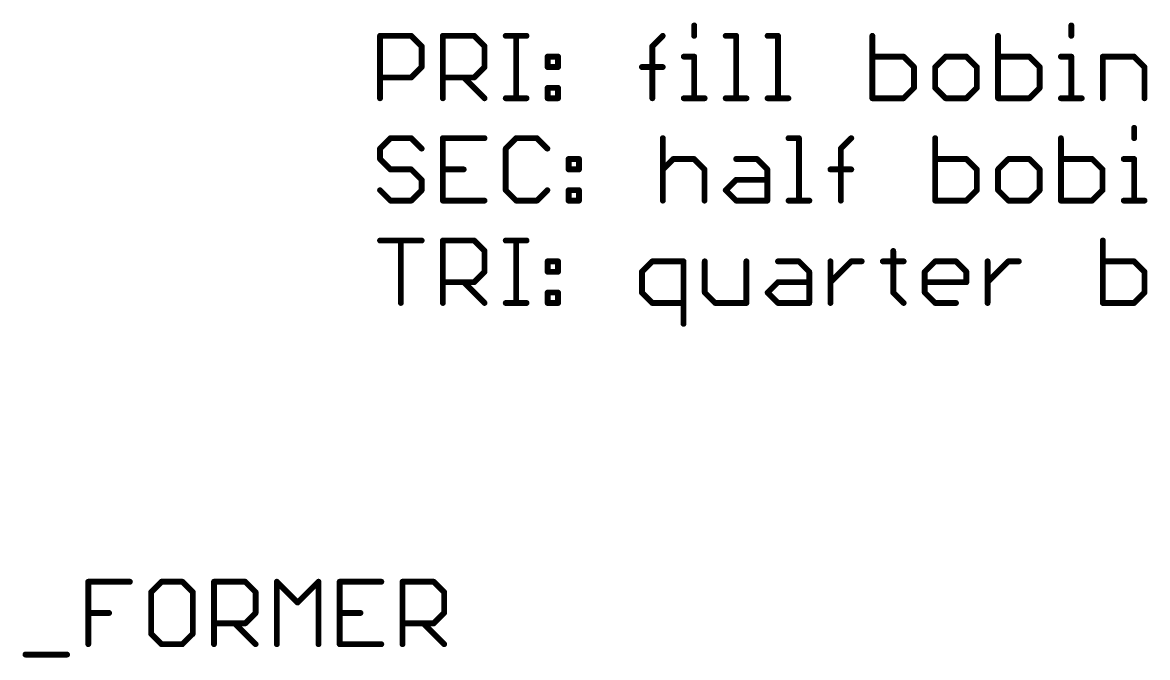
# Model space of a CAD drawing. Extents: x -40 to 215, y -109 to 87.
# Drawn here: x 168.56 to 197.87, y 64.5 to 81.04 of the extents above; entities that cross this region are included whole.
import ezdxf

# ---------------------------------------------------------------- set-up
doc = ezdxf.new("R2010")
doc.units = 0
doc.layers.add('96', color=251, linetype='CONTINUOUS')
doc.layers.add('97', color=251, linetype='CONTINUOUS')

msp = doc.modelspace()

# ---------------------------------------------------------------- linework, layer by layer
at = {"layer": '96', "const_width": 0.1524}
for points in [[(170.2763, 64.8462), (170.2763, 66.4732)], [(170.2763, 66.4732), (171.3609, 66.4732)], [(172.1846, 66.4732), (171.9134, 66.202)], [(172.7269, 66.4732), (172.1846, 66.4732)], [(172.9981, 66.202), (172.7269, 66.4732)], [(173.5506, 64.8462), (173.5506, 66.4732)], [(173.5506, 66.4732), (174.3641, 66.4732)], [(174.3641, 66.4732), (174.6352, 66.202)], [(175.1877, 64.8462), (175.1877, 66.4732)], [(175.1877, 66.4732), (175.7301, 65.9309)], [(175.7301, 65.9309), (176.2724, 66.4732)], [(176.2724, 66.4732), (176.2724, 64.8462)], [(177.9095, 66.4732), (176.8249, 66.4732)], [(176.8249, 66.4732), (176.8249, 64.8462)], [(178.462, 64.8462), (178.462, 66.4732)], [(178.462, 66.4732), (179.2755, 66.4732)], [(179.2755, 66.4732), (179.5467, 66.202)], [(171.9134, 66.202), (171.9134, 65.1174)], [(172.9981, 65.1174), (172.9981, 66.202)], [(174.6352, 66.202), (174.6352, 65.6597)], [(179.5467, 66.202), (179.5467, 65.6597)], [(170.2763, 65.6597), (170.8186, 65.6597)], [(174.6352, 65.6597), (174.3641, 65.3885)], [(176.8249, 65.6597), (177.3672, 65.6597)], [(179.5467, 65.6597), (179.2755, 65.3885)], [(174.3641, 65.3885), (173.5506, 65.3885)], [(174.0929, 65.3885), (174.6352, 64.8462)], [(179.2755, 65.3885), (178.462, 65.3885)], [(179.0044, 65.3885), (179.5467, 64.8462)], [(171.9134, 65.1174), (172.1846, 64.8462)], [(172.7269, 64.8462), (172.9981, 65.1174)], [(172.1846, 64.8462), (172.7269, 64.8462)], [(176.8249, 64.8462), (177.9095, 64.8462)], [(168.6391, 64.575), (169.7238, 64.575)]]:
    msp.add_lwpolyline(points, dxfattribs=at)
at = {"layer": '96', "const_width": 0.0762}
for points in [[(170.3144, 66.4732, 1), (170.2382, 66.4732)], [(170.2763, 66.5113, 1), (170.2763, 66.4351)], [(171.3609, 66.4351, 1), (171.3609, 66.5113)], [(172.1846, 66.5113, 1), (172.1846, 66.4351)], [(172.2115, 66.4462, 1), (172.1576, 66.5001)], [(172.7539, 66.5001, 1), (172.7, 66.4462)], [(172.7269, 66.4351, 1), (172.7269, 66.5113)], [(173.5887, 66.4732, 1), (173.5125, 66.4732)], [(173.5506, 66.5113, 1), (173.5506, 66.4351)], [(174.391, 66.5001, 1), (174.3371, 66.4462)], [(174.3641, 66.4351, 1), (174.3641, 66.5113)], [(175.2258, 66.4732, 1), (175.1496, 66.4732)], [(175.2147, 66.5001, 1), (175.1608, 66.4462)], [(176.3105, 66.4732, 1), (176.2343, 66.4732)], [(176.2993, 66.4462, 1), (176.2454, 66.5001)], [(176.8249, 66.5113, 1), (176.8249, 66.4351)], [(176.863, 66.4732, 1), (176.7868, 66.4732)], [(177.9095, 66.4351, 1), (177.9095, 66.5113)], [(178.5001, 66.4732, 1), (178.4239, 66.4732)], [(178.462, 66.5113, 1), (178.462, 66.4351)], [(179.3025, 66.5001, 1), (179.2486, 66.4462)], [(179.2755, 66.4351, 1), (179.2755, 66.5113)], [(171.9515, 66.202, 1), (171.8753, 66.202)], [(171.8865, 66.229, 1), (171.9404, 66.1751)], [(173.0362, 66.202, 1), (172.96, 66.202)], [(172.9711, 66.1751, 1), (173.025, 66.229)], [(174.6733, 66.202, 1), (174.5971, 66.202)], [(174.6083, 66.1751, 1), (174.6622, 66.229)], [(179.5848, 66.202, 1), (179.5086, 66.202)], [(179.5198, 66.1751, 1), (179.5736, 66.229)], [(175.7031, 65.9578, 1), (175.757, 65.9039)], [(175.7031, 65.9039, 1), (175.757, 65.9578)], [(170.2763, 65.6978, 1), (170.2763, 65.6216)], [(170.8186, 65.6216, 1), (170.8186, 65.6978)], [(174.5971, 65.6597, 1), (174.6733, 65.6597)], [(174.6622, 65.6328, 1), (174.6083, 65.6866)], [(176.8249, 65.6978, 1), (176.8249, 65.6216)], [(177.3672, 65.6216, 1), (177.3672, 65.6978)], [(179.5086, 65.6597, 1), (179.5848, 65.6597)], [(179.5736, 65.6328, 1), (179.5198, 65.6866)], [(173.5506, 65.4266, 1), (173.5506, 65.3504)], [(174.1198, 65.4155, 1), (174.066, 65.3616)], [(174.3371, 65.4155, 1), (174.391, 65.3616)], [(174.3641, 65.3504, 1), (174.3641, 65.4266)], [(178.462, 65.4266, 1), (178.462, 65.3504)], [(179.0313, 65.4155, 1), (178.9774, 65.3616)], [(179.2486, 65.4155, 1), (179.3025, 65.3616)], [(179.2755, 65.3504, 1), (179.2755, 65.4266)], [(171.9404, 65.1443, 1), (171.8865, 65.0904)], [(171.8753, 65.1174, 1), (171.9515, 65.1174)], [(172.96, 65.1174, 1), (173.0362, 65.1174)], [(173.025, 65.0904, 1), (172.9711, 65.1443)], [(170.2382, 64.8462, 1), (170.3144, 64.8462)], [(172.1846, 64.8843, 1), (172.1846, 64.8081)], [(172.1576, 64.8193, 1), (172.2115, 64.8731)], [(172.7, 64.8731, 1), (172.7539, 64.8193)], [(172.7269, 64.8081, 1), (172.7269, 64.8843)], [(173.5125, 64.8462, 1), (173.5887, 64.8462)], [(174.6083, 64.8193, 1), (174.6622, 64.8731)], [(175.1496, 64.8462, 1), (175.2258, 64.8462)], [(176.2343, 64.8462, 1), (176.3105, 64.8462)], [(176.8249, 64.8843, 1), (176.8249, 64.8081)], [(176.7868, 64.8462, 1), (176.863, 64.8462)], [(177.9095, 64.8081, 1), (177.9095, 64.8843)], [(178.4239, 64.8462, 1), (178.5001, 64.8462)], [(179.5198, 64.8193, 1), (179.5736, 64.8731)], [(168.6391, 64.6131, 1), (168.6391, 64.5369)], [(169.7238, 64.5369, 1), (169.7238, 64.6131)]]:
    msp.add_lwpolyline(points, format="xyb", dxfattribs=at)
at = {"layer": '97', "const_width": 0.1524}
for points in [[(186.0603, 80.9684), (186.0603, 80.6972)], [(195.8832, 80.9684), (195.8832, 80.6972)], [(177.8762, 79.0702), (177.8762, 80.6972)], [(177.8762, 80.6972), (178.6897, 80.6972)], [(178.6897, 80.6972), (178.9609, 80.426)], [(179.5134, 79.0702), (179.5134, 80.6972)], [(179.5134, 80.6972), (180.3269, 80.6972)], [(180.3269, 80.6972), (180.598, 80.426)], [(181.1505, 80.6972), (181.6928, 80.6972)], [(181.4217, 79.0702), (181.4217, 80.6972)], [(184.9688, 80.426), (185.24, 80.6972)], [(186.8806, 80.6972), (187.1517, 80.6972)], [(187.1517, 80.6972), (187.1517, 79.0702)], [(187.972, 80.6972), (188.2432, 80.6972)], [(188.2432, 80.6972), (188.2432, 79.0702)], [(190.7006, 80.6972), (190.7006, 79.0702)], [(193.9749, 80.6972), (193.9749, 79.0702)], [(178.9609, 80.426), (178.9609, 79.8837)], [(180.598, 80.426), (180.598, 79.8837)], [(184.9688, 79.0702), (184.9688, 80.426)], [(182.242, 80.1549), (182.5131, 80.1549)], [(182.242, 79.8837), (182.242, 80.1549)], [(182.5131, 80.1549), (182.5131, 79.8837)], [(185.7891, 80.1549), (186.0603, 80.1549)], [(186.0603, 80.1549), (186.0603, 79.0702)], [(191.5141, 80.1549), (190.7006, 80.1549)], [(191.7853, 79.8837), (191.5141, 80.1549)], [(192.6089, 80.1549), (192.3377, 79.8837)], [(193.1512, 80.1549), (192.6089, 80.1549)], [(193.4224, 79.8837), (193.1512, 80.1549)], [(194.7884, 80.1549), (193.9749, 80.1549)], [(195.0596, 79.8837), (194.7884, 80.1549)], [(195.6121, 80.1549), (195.8832, 80.1549)], [(195.8832, 80.1549), (195.8832, 79.0702)], [(196.7035, 79.0702), (196.7035, 80.1549)], [(196.7035, 80.1549), (197.517, 80.1549)], [(197.517, 80.1549), (197.7882, 79.8837)], [(178.9609, 79.8837), (178.6897, 79.6125)], [(180.598, 79.8837), (180.3269, 79.6125)], [(182.5131, 79.8837), (182.242, 79.8837)], [(184.6977, 79.8837), (185.24, 79.8837)], [(191.7853, 79.3414), (191.7853, 79.8837)], [(192.3377, 79.8837), (192.3377, 79.3414)], [(193.4224, 79.3414), (193.4224, 79.8837)], [(195.0596, 79.3414), (195.0596, 79.8837)], [(197.7882, 79.8837), (197.7882, 79.0702)], [(178.6897, 79.6125), (177.8762, 79.6125)], [(180.3269, 79.6125), (179.5134, 79.6125)], [(180.0557, 79.6125), (180.598, 79.0702)], [(182.242, 79.3414), (182.5131, 79.3414)], [(182.242, 79.0702), (182.242, 79.3414)], [(182.5131, 79.3414), (182.5131, 79.0702)], [(191.5141, 79.0702), (191.7853, 79.3414)], [(192.3377, 79.3414), (192.6089, 79.0702)], [(193.1512, 79.0702), (193.4224, 79.3414)], [(194.7884, 79.0702), (195.0596, 79.3414)], [(181.1505, 79.0702), (181.6928, 79.0702)], [(182.5131, 79.0702), (182.242, 79.0702)], [(185.7891, 79.0702), (186.3315, 79.0702)], [(186.8806, 79.0702), (187.4229, 79.0702)], [(187.972, 79.0702), (188.5143, 79.0702)], [(190.7006, 79.0702), (191.5141, 79.0702)], [(192.6089, 79.0702), (193.1512, 79.0702)], [(193.9749, 79.0702), (194.7884, 79.0702)], [(195.6121, 79.0702), (196.1544, 79.0702)], [(197.5204, 78.3014), (197.5204, 78.0302)], [(178.1474, 78.0302), (177.8762, 77.759)], [(178.6897, 78.0302), (178.1474, 78.0302)], [(178.9609, 77.759), (178.6897, 78.0302)], [(180.598, 78.0302), (179.5134, 78.0302)], [(179.5134, 78.0302), (179.5134, 76.4032)], [(181.4217, 78.0302), (181.1505, 77.759)], [(181.964, 78.0302), (181.4217, 78.0302)], [(182.2352, 77.759), (181.964, 78.0302)], [(185.2434, 78.0302), (185.2434, 76.4032)], [(188.5177, 78.0302), (188.7889, 78.0302)], [(188.7889, 78.0302), (188.7889, 76.4032)], [(189.8803, 77.759), (190.1515, 78.0302)], [(192.3377, 78.0302), (192.3377, 76.4032)], [(195.6121, 78.0302), (195.6121, 76.4032)], [(177.8762, 77.759), (177.8762, 77.4879)], [(181.1505, 77.759), (181.1505, 76.6744)], [(189.8803, 76.4032), (189.8803, 77.759)], [(177.8762, 77.4879), (178.1474, 77.2167)], [(182.7877, 77.4879), (183.0588, 77.4879)], [(182.7877, 77.2167), (182.7877, 77.4879)], [(183.0588, 77.4879), (183.0588, 77.2167)], [(185.2434, 77.2167), (185.5146, 77.4879)], [(185.5146, 77.4879), (186.0569, 77.4879)], [(186.0569, 77.4879), (186.3281, 77.2167)], [(187.1517, 77.4879), (187.6941, 77.4879)], [(187.6941, 77.4879), (187.9652, 77.2167)], [(193.1512, 77.4879), (192.3377, 77.4879)], [(193.4224, 77.2167), (193.1512, 77.4879)], [(194.2461, 77.4879), (193.9749, 77.2167)], [(194.7884, 77.4879), (194.2461, 77.4879)], [(195.0596, 77.2167), (194.7884, 77.4879)], [(196.4256, 77.4879), (195.6121, 77.4879)], [(196.6967, 77.2167), (196.4256, 77.4879)], [(197.2492, 77.4879), (197.5204, 77.4879)], [(197.5204, 77.4879), (197.5204, 76.4032)], [(178.1474, 77.2167), (178.6897, 77.2167)], [(178.6897, 77.2167), (178.9609, 76.9455)], [(179.5134, 77.2167), (180.0557, 77.2167)], [(183.0588, 77.2167), (182.7877, 77.2167)], [(186.3281, 77.2167), (186.3281, 76.4032)], [(187.9652, 77.2167), (187.9652, 76.4032)], [(189.6092, 77.2167), (190.1515, 77.2167)], [(193.4224, 76.6744), (193.4224, 77.2167)], [(193.9749, 77.2167), (193.9749, 76.6744)], [(195.0596, 76.6744), (195.0596, 77.2167)], [(196.6967, 76.6744), (196.6967, 77.2167)], [(178.9609, 76.9455), (178.9609, 76.6744)], [(186.8806, 76.6744), (187.1517, 76.9455)], [(187.1517, 76.9455), (187.9652, 76.9455)], [(178.1474, 76.4032), (177.8762, 76.6744)], [(178.9609, 76.6744), (178.6897, 76.4032)], [(181.1505, 76.6744), (181.4217, 76.4032)], [(181.964, 76.4032), (182.2352, 76.6744)], [(182.7877, 76.6744), (183.0588, 76.6744)], [(182.7877, 76.4032), (182.7877, 76.6744)], [(183.0588, 76.6744), (183.0588, 76.4032)], [(187.1517, 76.4032), (186.8806, 76.6744)], [(193.1512, 76.4032), (193.4224, 76.6744)], [(193.9749, 76.6744), (194.2461, 76.4032)], [(194.7884, 76.4032), (195.0596, 76.6744)], [(196.4256, 76.4032), (196.6967, 76.6744)], [(178.6897, 76.4032), (178.1474, 76.4032)], [(179.5134, 76.4032), (180.598, 76.4032)], [(181.4217, 76.4032), (181.964, 76.4032)], [(183.0588, 76.4032), (182.7877, 76.4032)], [(187.9652, 76.4032), (187.1517, 76.4032)], [(188.5177, 76.4032), (189.06, 76.4032)], [(192.3377, 76.4032), (193.1512, 76.4032)], [(194.2461, 76.4032), (194.7884, 76.4032)], [(195.6121, 76.4032), (196.4256, 76.4032)], [(197.2492, 76.4032), (197.7915, 76.4032)], [(177.8762, 75.3632), (178.9609, 75.3632)], [(178.4185, 73.7362), (178.4185, 75.3632)], [(179.5134, 73.7362), (179.5134, 75.3632)], [(179.5134, 75.3632), (180.3269, 75.3632)], [(180.3269, 75.3632), (180.598, 75.092)], [(181.1505, 75.3632), (181.6928, 75.3632)], [(181.4217, 73.7362), (181.4217, 75.3632)], [(196.7035, 75.3632), (196.7035, 73.7362)], [(180.598, 75.092), (180.598, 74.5497)], [(191.2446, 75.092), (191.2446, 74.0074)], [(182.242, 74.8209), (182.5131, 74.8209)], [(182.242, 74.5497), (182.242, 74.8209)], [(182.5131, 74.8209), (182.5131, 74.5497)], [(184.9688, 74.8209), (184.6977, 74.5497)], [(185.7823, 74.8209), (184.9688, 74.8209)], [(185.7823, 73.1939), (185.7823, 74.8209)], [(186.3348, 74.8209), (186.3348, 74.0074)], [(187.4195, 73.7362), (187.4195, 74.8209)], [(188.2432, 74.8209), (188.7855, 74.8209)], [(188.7855, 74.8209), (189.0567, 74.5497)], [(189.6092, 73.7362), (189.6092, 74.8209)], [(189.6092, 74.2785), (190.1515, 74.8209)], [(190.1515, 74.8209), (190.4226, 74.8209)], [(190.9735, 74.8209), (191.5158, 74.8209)], [(192.0649, 74.5497), (192.3361, 74.8209)], [(192.3361, 74.8209), (192.8784, 74.8209)], [(192.8784, 74.8209), (193.1495, 74.5497)], [(193.702, 73.7362), (193.702, 74.8209)], [(193.702, 74.2785), (194.2444, 74.8209)], [(194.2444, 74.8209), (194.5155, 74.8209)], [(197.517, 74.8209), (196.7035, 74.8209)], [(197.7882, 74.5497), (197.517, 74.8209)], [(180.598, 74.5497), (180.3269, 74.2785)], [(182.5131, 74.5497), (182.242, 74.5497)], [(184.6977, 74.5497), (184.6977, 74.0074)], [(189.0567, 74.5497), (189.0567, 73.7362)], [(192.0649, 74.0074), (192.0649, 74.5497)], [(193.1495, 74.5497), (193.1495, 74.2785)], [(197.7882, 74.0074), (197.7882, 74.5497)], [(180.3269, 74.2785), (179.5134, 74.2785)], [(180.0557, 74.2785), (180.598, 73.7362)], [(187.972, 74.0074), (188.2432, 74.2785)], [(188.2432, 74.2785), (189.0567, 74.2785)], [(193.1495, 74.2785), (192.0649, 74.2785)], [(182.242, 74.0074), (182.5131, 74.0074)], [(182.242, 73.7362), (182.242, 74.0074)], [(182.5131, 74.0074), (182.5131, 73.7362)], [(184.6977, 74.0074), (184.9688, 73.7362)], [(186.3348, 74.0074), (186.606, 73.7362)], [(188.2432, 73.7362), (187.972, 74.0074)], [(191.2446, 74.0074), (191.5158, 73.7362)], [(192.3361, 73.7362), (192.0649, 74.0074)], [(197.517, 73.7362), (197.7882, 74.0074)], [(181.1505, 73.7362), (181.6928, 73.7362)], [(182.5131, 73.7362), (182.242, 73.7362)], [(184.9688, 73.7362), (185.7823, 73.7362)], [(186.606, 73.7362), (187.4195, 73.7362)], [(189.0567, 73.7362), (188.2432, 73.7362)], [(192.8784, 73.7362), (192.3361, 73.7362)], [(196.7035, 73.7362), (197.517, 73.7362)]]:
    msp.add_lwpolyline(points, dxfattribs=at)
at = {"layer": '97', "const_width": 0.0762}
for points in [[(186.0984, 80.9684, 1), (186.0222, 80.9684)], [(195.9213, 80.9684, 1), (195.8451, 80.9684)], [(177.9143, 80.6972, 1), (177.8381, 80.6972)], [(177.8762, 80.7353, 1), (177.8762, 80.6591)], [(178.7166, 80.7241, 1), (178.6628, 80.6702)], [(178.6897, 80.6591, 1), (178.6897, 80.7353)], [(179.5515, 80.6972, 1), (179.4753, 80.6972)], [(179.5134, 80.7353, 1), (179.5134, 80.6591)], [(180.3538, 80.7241, 1), (180.2999, 80.6702)], [(180.3269, 80.6591, 1), (180.3269, 80.7353)], [(181.1505, 80.7353, 1), (181.1505, 80.6591)], [(181.4598, 80.6972, 1), (181.3836, 80.6972)], [(181.6928, 80.6591, 1), (181.6928, 80.7353)], [(185.267, 80.6702, 1), (185.2131, 80.7241)], [(186.0222, 80.6972, 1), (186.0984, 80.6972)], [(186.8806, 80.7353, 1), (186.8806, 80.6591)], [(187.1898, 80.6972, 1), (187.1136, 80.6972)], [(187.1517, 80.6591, 1), (187.1517, 80.7353)], [(187.972, 80.7353, 1), (187.972, 80.6591)], [(188.2813, 80.6972, 1), (188.2051, 80.6972)], [(188.2432, 80.6591, 1), (188.2432, 80.7353)], [(190.7387, 80.6972, 1), (190.6625, 80.6972)], [(194.013, 80.6972, 1), (193.9368, 80.6972)], [(195.8451, 80.6972, 1), (195.9213, 80.6972)], [(178.999, 80.426, 1), (178.9228, 80.426)], [(178.9339, 80.3991, 1), (178.9878, 80.453)], [(180.6361, 80.426, 1), (180.5599, 80.426)], [(180.5711, 80.3991, 1), (180.625, 80.453)], [(185.0069, 80.426, 1), (184.9307, 80.426)], [(184.9419, 80.453, 1), (184.9958, 80.3991)], [(182.242, 80.193, 1), (182.242, 80.1168)], [(182.28, 80.1549, 1), (182.2039, 80.1549)], [(182.5512, 80.1549, 1), (182.475, 80.1549)], [(182.5131, 80.1168, 1), (182.5131, 80.193)], [(185.7891, 80.193, 1), (185.7891, 80.1168)], [(186.0984, 80.1549, 1), (186.0222, 80.1549)], [(186.0603, 80.1168, 1), (186.0603, 80.193)], [(190.7006, 80.193, 1), (190.7006, 80.1168)], [(191.541, 80.1818, 1), (191.4871, 80.1279)], [(191.5141, 80.1168, 1), (191.5141, 80.193)], [(192.6089, 80.193, 1), (192.6089, 80.1168)], [(192.6359, 80.1279, 1), (192.582, 80.1818)], [(193.1782, 80.1818, 1), (193.1243, 80.1279)], [(193.1512, 80.1168, 1), (193.1512, 80.193)], [(193.9749, 80.193, 1), (193.9749, 80.1168)], [(194.8153, 80.1818, 1), (194.7615, 80.1279)], [(194.7884, 80.1168, 1), (194.7884, 80.193)], [(195.6121, 80.193, 1), (195.6121, 80.1168)], [(195.9213, 80.1549, 1), (195.8451, 80.1549)], [(195.8832, 80.1168, 1), (195.8832, 80.193)], [(196.7416, 80.1549, 1), (196.6654, 80.1549)], [(196.7035, 80.193, 1), (196.7035, 80.1168)], [(197.5439, 80.1818, 1), (197.49, 80.1279)], [(197.517, 80.1168, 1), (197.517, 80.193)], [(178.9228, 79.8837, 1), (178.999, 79.8837)], [(178.9878, 79.8568, 1), (178.9339, 79.9106)], [(180.5599, 79.8837, 1), (180.6361, 79.8837)], [(180.625, 79.8568, 1), (180.5711, 79.9106)], [(182.242, 79.9218, 1), (182.242, 79.8456)], [(182.2039, 79.8837, 1), (182.28, 79.8837)], [(182.475, 79.8837, 1), (182.5512, 79.8837)], [(182.5131, 79.8456, 1), (182.5131, 79.9218)], [(184.6977, 79.9218, 1), (184.6977, 79.8456)], [(185.24, 79.8456, 1), (185.24, 79.9218)], [(191.8234, 79.8837, 1), (191.7472, 79.8837)], [(191.7583, 79.8568, 1), (191.8122, 79.9106)], [(192.3758, 79.8837, 1), (192.2996, 79.8837)], [(192.3108, 79.9106, 1), (192.3647, 79.8568)], [(193.4605, 79.8837, 1), (193.3843, 79.8837)], [(193.3955, 79.8568, 1), (193.4493, 79.9106)], [(195.0977, 79.8837, 1), (195.0215, 79.8837)], [(195.0326, 79.8568, 1), (195.0865, 79.9106)], [(197.8263, 79.8837, 1), (197.7501, 79.8837)], [(197.7612, 79.8568, 1), (197.8151, 79.9106)], [(177.8762, 79.6506, 1), (177.8762, 79.5744)], [(178.6628, 79.6395, 1), (178.7166, 79.5856)], [(178.6897, 79.5744, 1), (178.6897, 79.6506)], [(179.5134, 79.6506, 1), (179.5134, 79.5744)], [(180.0826, 79.6395, 1), (180.0287, 79.5856)], [(180.2999, 79.6395, 1), (180.3538, 79.5856)], [(180.3269, 79.5744, 1), (180.3269, 79.6506)], [(182.242, 79.3795, 1), (182.242, 79.3033)], [(182.28, 79.3414, 1), (182.2039, 79.3414)], [(182.5512, 79.3414, 1), (182.475, 79.3414)], [(182.5131, 79.3033, 1), (182.5131, 79.3795)], [(191.8122, 79.3144, 1), (191.7583, 79.3683)], [(192.3647, 79.3683, 1), (192.3108, 79.3144)], [(193.4493, 79.3144, 1), (193.3955, 79.3683)], [(195.0865, 79.3144, 1), (195.0326, 79.3683)], [(180.5711, 79.0433, 1), (180.625, 79.0971)], [(181.1505, 79.1083, 1), (181.1505, 79.0321)], [(181.6928, 79.0321, 1), (181.6928, 79.1083)], [(182.242, 79.1083, 1), (182.242, 79.0321)], [(182.5131, 79.0321, 1), (182.5131, 79.1083)], [(185.7891, 79.1083, 1), (185.7891, 79.0321)], [(186.3315, 79.0321, 1), (186.3315, 79.1083)], [(186.8806, 79.1083, 1), (186.8806, 79.0321)], [(187.4229, 79.0321, 1), (187.4229, 79.1083)], [(187.972, 79.1083, 1), (187.972, 79.0321)], [(188.5143, 79.0321, 1), (188.5143, 79.1083)], [(190.7006, 79.1083, 1), (190.7006, 79.0321)], [(191.4871, 79.0971, 1), (191.541, 79.0433)], [(191.5141, 79.0321, 1), (191.5141, 79.1083)], [(191.7472, 79.3414, 1), (191.8234, 79.3414)], [(192.2996, 79.3414, 1), (192.3758, 79.3414)], [(192.6089, 79.1083, 1), (192.6089, 79.0321)], [(192.582, 79.0433, 1), (192.6359, 79.0971)], [(193.1243, 79.0971, 1), (193.1782, 79.0433)], [(193.1512, 79.0321, 1), (193.1512, 79.1083)], [(193.3843, 79.3414, 1), (193.4605, 79.3414)], [(193.9749, 79.1083, 1), (193.9749, 79.0321)], [(194.7615, 79.0971, 1), (194.8153, 79.0433)], [(194.7884, 79.0321, 1), (194.7884, 79.1083)], [(195.0215, 79.3414, 1), (195.0977, 79.3414)], [(195.6121, 79.1083, 1), (195.6121, 79.0321)], [(196.1544, 79.0321, 1), (196.1544, 79.1083)], [(177.8381, 79.0702, 1), (177.9143, 79.0702)], [(179.4753, 79.0702, 1), (179.5515, 79.0702)], [(181.3836, 79.0702, 1), (181.4598, 79.0702)], [(182.2039, 79.0702, 1), (182.28, 79.0702)], [(182.475, 79.0702, 1), (182.5512, 79.0702)], [(184.9307, 79.0702, 1), (185.0069, 79.0702)], [(186.0222, 79.0702, 1), (186.0984, 79.0702)], [(187.1136, 79.0702, 1), (187.1898, 79.0702)], [(188.2051, 79.0702, 1), (188.2813, 79.0702)], [(190.6625, 79.0702, 1), (190.7387, 79.0702)], [(193.9368, 79.0702, 1), (194.013, 79.0702)], [(195.8451, 79.0702, 1), (195.9213, 79.0702)], [(196.6654, 79.0702, 1), (196.7416, 79.0702)], [(197.7501, 79.0702, 1), (197.8263, 79.0702)], [(197.5585, 78.3014, 1), (197.4823, 78.3014)], [(178.1474, 78.0683, 1), (178.1474, 77.9921)], [(178.1743, 78.0032, 1), (178.1204, 78.0571)], [(178.7166, 78.0571, 1), (178.6628, 78.0032)], [(178.6897, 77.9921, 1), (178.6897, 78.0683)], [(179.5134, 78.0683, 1), (179.5134, 77.9921)], [(179.5515, 78.0302, 1), (179.4753, 78.0302)], [(180.598, 77.9921, 1), (180.598, 78.0683)], [(181.4217, 78.0683, 1), (181.4217, 77.9921)], [(181.4486, 78.0032, 1), (181.3947, 78.0571)], [(181.9909, 78.0571, 1), (181.9371, 78.0032)], [(181.964, 77.9921, 1), (181.964, 78.0683)], [(185.2815, 78.0302, 1), (185.2053, 78.0302)], [(188.5177, 78.0683, 1), (188.5177, 77.9921)], [(188.827, 78.0302, 1), (188.7508, 78.0302)], [(188.7889, 77.9921, 1), (188.7889, 78.0683)], [(190.1784, 78.0032, 1), (190.1245, 78.0571)], [(192.3758, 78.0302, 1), (192.2996, 78.0302)], [(195.6502, 78.0302, 1), (195.574, 78.0302)], [(197.4823, 78.0302, 1), (197.5585, 78.0302)], [(177.9143, 77.759, 1), (177.8381, 77.759)], [(177.8493, 77.786, 1), (177.9031, 77.7321)], [(178.9339, 77.7321, 1), (178.9878, 77.786)], [(181.1886, 77.759, 1), (181.1124, 77.759)], [(181.1236, 77.786, 1), (181.1775, 77.7321)], [(182.2082, 77.7321, 1), (182.2621, 77.786)], [(189.9184, 77.759, 1), (189.8422, 77.759)], [(189.8534, 77.786, 1), (189.9073, 77.7321)], [(177.9031, 77.5148, 1), (177.8493, 77.4609)], [(177.8381, 77.4879, 1), (177.9143, 77.4879)], [(182.7877, 77.526, 1), (182.7877, 77.4498)], [(182.8258, 77.4879, 1), (182.7496, 77.4879)], [(183.0969, 77.4879, 1), (183.0207, 77.4879)], [(183.0588, 77.4498, 1), (183.0588, 77.526)], [(185.5146, 77.526, 1), (185.5146, 77.4498)], [(185.5415, 77.4609, 1), (185.4876, 77.5148)], [(186.0838, 77.5148, 1), (186.03, 77.4609)], [(186.0569, 77.4498, 1), (186.0569, 77.526)], [(187.1517, 77.526, 1), (187.1517, 77.4498)], [(187.721, 77.5148, 1), (187.6671, 77.4609)], [(187.6941, 77.4498, 1), (187.6941, 77.526)], [(192.3377, 77.526, 1), (192.3377, 77.4498)], [(193.1782, 77.5148, 1), (193.1243, 77.4609)], [(193.1512, 77.4498, 1), (193.1512, 77.526)], [(194.2461, 77.526, 1), (194.2461, 77.4498)], [(194.273, 77.4609, 1), (194.2191, 77.5148)], [(194.8153, 77.5148, 1), (194.7615, 77.4609)], [(194.7884, 77.4498, 1), (194.7884, 77.526)], [(195.6121, 77.526, 1), (195.6121, 77.4498)], [(196.4525, 77.5148, 1), (196.3986, 77.4609)], [(196.4256, 77.4498, 1), (196.4256, 77.526)], [(197.2492, 77.526, 1), (197.2492, 77.4498)], [(197.5585, 77.4879, 1), (197.4823, 77.4879)], [(197.5204, 77.4498, 1), (197.5204, 77.526)], [(178.1474, 77.2548, 1), (178.1474, 77.1786)], [(178.1204, 77.1898, 1), (178.1743, 77.2436)], [(178.7166, 77.2436, 1), (178.6628, 77.1898)], [(178.6897, 77.1786, 1), (178.6897, 77.2548)], [(179.5134, 77.2548, 1), (179.5134, 77.1786)], [(180.0557, 77.1786, 1), (180.0557, 77.2548)], [(182.7877, 77.2548, 1), (182.7877, 77.1786)], [(182.7496, 77.2167, 1), (182.8258, 77.2167)], [(183.0207, 77.2167, 1), (183.0969, 77.2167)], [(183.0588, 77.1786, 1), (183.0588, 77.2548)], [(185.2165, 77.2436, 1), (185.2703, 77.1898)], [(186.3662, 77.2167, 1), (186.29, 77.2167)], [(186.3011, 77.1898, 1), (186.355, 77.2436)], [(188.0033, 77.2167, 1), (187.9271, 77.2167)], [(187.9383, 77.1898, 1), (187.9922, 77.2436)], [(189.6092, 77.2548, 1), (189.6092, 77.1786)], [(190.1515, 77.1786, 1), (190.1515, 77.2548)], [(193.4605, 77.2167, 1), (193.3843, 77.2167)], [(193.3955, 77.1898, 1), (193.4493, 77.2436)], [(194.013, 77.2167, 1), (193.9368, 77.2167)], [(193.948, 77.2436, 1), (194.0018, 77.1898)], [(195.0977, 77.2167, 1), (195.0215, 77.2167)], [(195.0326, 77.1898, 1), (195.0865, 77.2436)], [(196.7348, 77.2167, 1), (196.6586, 77.2167)], [(196.6698, 77.1898, 1), (196.7237, 77.2436)], [(178.999, 76.9455, 1), (178.9228, 76.9455)], [(178.9339, 76.9186, 1), (178.9878, 76.9725)], [(187.1517, 76.9836, 1), (187.1517, 76.9074)], [(187.1787, 76.9186, 1), (187.1248, 76.9725)], [(187.9652, 76.9074, 1), (187.9652, 76.9836)], [(177.9031, 76.7013, 1), (177.8493, 76.6474)], [(178.9228, 76.6744, 1), (178.999, 76.6744)], [(178.9878, 76.6474, 1), (178.9339, 76.7013)], [(181.1775, 76.7013, 1), (181.1236, 76.6474)], [(181.1124, 76.6744, 1), (181.1886, 76.6744)], [(182.2621, 76.6474, 1), (182.2082, 76.7013)], [(182.7877, 76.7125, 1), (182.7877, 76.6363)], [(182.8258, 76.6744, 1), (182.7496, 76.6744)], [(183.0969, 76.6744, 1), (183.0207, 76.6744)], [(183.0588, 76.6363, 1), (183.0588, 76.7125)], [(186.9075, 76.7013, 1), (186.8536, 76.6474)], [(186.8536, 76.7013, 1), (186.9075, 76.6474)], [(193.3843, 76.6744, 1), (193.4605, 76.6744)], [(193.4493, 76.6474, 1), (193.3955, 76.7013)], [(194.0018, 76.7013, 1), (193.948, 76.6474)], [(193.9368, 76.6744, 1), (194.013, 76.6744)], [(195.0215, 76.6744, 1), (195.0977, 76.6744)], [(195.0865, 76.6474, 1), (195.0326, 76.7013)], [(196.6586, 76.6744, 1), (196.7348, 76.6744)], [(196.7237, 76.6474, 1), (196.6698, 76.7013)], [(178.1474, 76.4413, 1), (178.1474, 76.3651)], [(178.1204, 76.3763, 1), (178.1743, 76.4301)], [(178.6628, 76.4301, 1), (178.7166, 76.3763)], [(178.6897, 76.3651, 1), (178.6897, 76.4413)], [(179.5134, 76.4413, 1), (179.5134, 76.3651)], [(179.4753, 76.4032, 1), (179.5515, 76.4032)], [(180.598, 76.3651, 1), (180.598, 76.4413)], [(181.4217, 76.4413, 1), (181.4217, 76.3651)], [(181.3947, 76.3763, 1), (181.4486, 76.4301)], [(181.9371, 76.4301, 1), (181.9909, 76.3763)], [(181.964, 76.3651, 1), (181.964, 76.4413)], [(182.7877, 76.4413, 1), (182.7877, 76.3651)], [(182.7496, 76.4032, 1), (182.8258, 76.4032)], [(183.0207, 76.4032, 1), (183.0969, 76.4032)], [(183.0588, 76.3651, 1), (183.0588, 76.4413)], [(185.2053, 76.4032, 1), (185.2815, 76.4032)], [(186.29, 76.4032, 1), (186.3662, 76.4032)], [(187.1517, 76.4413, 1), (187.1517, 76.3651)], [(187.1248, 76.3763, 1), (187.1787, 76.4301)], [(187.9271, 76.4032, 1), (188.0033, 76.4032)], [(187.9652, 76.3651, 1), (187.9652, 76.4413)], [(188.5177, 76.4413, 1), (188.5177, 76.3651)], [(188.7508, 76.4032, 1), (188.827, 76.4032)], [(189.06, 76.3651, 1), (189.06, 76.4413)], [(189.8422, 76.4032, 1), (189.9184, 76.4032)], [(192.3377, 76.4413, 1), (192.3377, 76.3651)], [(192.2996, 76.4032, 1), (192.3758, 76.4032)], [(193.1243, 76.4301, 1), (193.1782, 76.3763)], [(193.1512, 76.3651, 1), (193.1512, 76.4413)], [(194.2461, 76.4413, 1), (194.2461, 76.3651)], [(194.2191, 76.3763, 1), (194.273, 76.4301)], [(194.7615, 76.4301, 1), (194.8153, 76.3763)], [(194.7884, 76.3651, 1), (194.7884, 76.4413)], [(195.6121, 76.4413, 1), (195.6121, 76.3651)], [(195.574, 76.4032, 1), (195.6502, 76.4032)], [(196.3986, 76.4301, 1), (196.4525, 76.3763)], [(196.4256, 76.3651, 1), (196.4256, 76.4413)], [(197.2492, 76.4413, 1), (197.2492, 76.3651)], [(197.4823, 76.4032, 1), (197.5585, 76.4032)], [(197.7915, 76.3651, 1), (197.7915, 76.4413)], [(177.8762, 75.4013, 1), (177.8762, 75.3251)], [(178.4566, 75.3632, 1), (178.3804, 75.3632)], [(178.9609, 75.3251, 1), (178.9609, 75.4013)], [(179.5515, 75.3632, 1), (179.4753, 75.3632)], [(179.5134, 75.4013, 1), (179.5134, 75.3251)], [(180.3538, 75.3901, 1), (180.2999, 75.3362)], [(180.3269, 75.3251, 1), (180.3269, 75.4013)], [(181.1505, 75.4013, 1), (181.1505, 75.3251)], [(181.4598, 75.3632, 1), (181.3836, 75.3632)], [(181.6928, 75.3251, 1), (181.6928, 75.4013)], [(196.7416, 75.3632, 1), (196.6654, 75.3632)], [(180.6361, 75.092, 1), (180.5599, 75.092)], [(180.5711, 75.0651, 1), (180.625, 75.119)], [(191.2827, 75.092, 1), (191.2065, 75.092)], [(182.242, 74.859, 1), (182.242, 74.7828)], [(182.28, 74.8209, 1), (182.2039, 74.8209)], [(182.5512, 74.8209, 1), (182.475, 74.8209)], [(182.5131, 74.7828, 1), (182.5131, 74.859)], [(184.9688, 74.859, 1), (184.9688, 74.7828)], [(184.9958, 74.7939, 1), (184.9419, 74.8478)], [(185.8204, 74.8209, 1), (185.7442, 74.8209)], [(185.7823, 74.7828, 1), (185.7823, 74.859)], [(186.3729, 74.8209, 1), (186.2967, 74.8209)], [(187.4576, 74.8209, 1), (187.3814, 74.8209)], [(188.2432, 74.859, 1), (188.2432, 74.7828)], [(188.8124, 74.8478, 1), (188.7585, 74.7939)], [(188.7855, 74.7828, 1), (188.7855, 74.859)], [(189.6473, 74.8209, 1), (189.5711, 74.8209)], [(190.1515, 74.859, 1), (190.1515, 74.7828)], [(190.1784, 74.7939, 1), (190.1245, 74.8478)], [(190.4226, 74.7828, 1), (190.4226, 74.859)], [(190.9735, 74.859, 1), (190.9735, 74.7828)], [(191.5158, 74.7828, 1), (191.5158, 74.859)], [(192.3361, 74.859, 1), (192.3361, 74.7828)], [(192.363, 74.7939, 1), (192.3091, 74.8478)], [(192.9053, 74.8478, 1), (192.8514, 74.7939)], [(192.8784, 74.7828, 1), (192.8784, 74.859)], [(193.7401, 74.8209, 1), (193.6639, 74.8209)], [(194.2444, 74.859, 1), (194.2444, 74.7828)], [(194.2713, 74.7939, 1), (194.2174, 74.8478)], [(194.5155, 74.7828, 1), (194.5155, 74.859)], [(196.7035, 74.859, 1), (196.7035, 74.7828)], [(197.5439, 74.8478, 1), (197.49, 74.7939)], [(197.517, 74.7828, 1), (197.517, 74.859)], [(180.5599, 74.5497, 1), (180.6361, 74.5497)], [(180.625, 74.5228, 1), (180.5711, 74.5766)], [(182.242, 74.5878, 1), (182.242, 74.5116)], [(182.2039, 74.5497, 1), (182.28, 74.5497)], [(182.475, 74.5497, 1), (182.5512, 74.5497)], [(182.5131, 74.5116, 1), (182.5131, 74.5878)], [(184.7358, 74.5497, 1), (184.6596, 74.5497)], [(184.6707, 74.5766, 1), (184.7246, 74.5228)], [(189.0948, 74.5497, 1), (189.0186, 74.5497)], [(189.0297, 74.5228, 1), (189.0836, 74.5766)], [(192.103, 74.5497, 1), (192.0268, 74.5497)], [(192.0379, 74.5766, 1), (192.0918, 74.5228)], [(193.1876, 74.5497, 1), (193.1114, 74.5497)], [(193.1226, 74.5228, 1), (193.1765, 74.5766)], [(197.8263, 74.5497, 1), (197.7501, 74.5497)], [(197.7612, 74.5228, 1), (197.8151, 74.5766)], [(179.5134, 74.3166, 1), (179.5134, 74.2404)], [(180.0826, 74.3055, 1), (180.0287, 74.2516)], [(180.2999, 74.3055, 1), (180.3538, 74.2516)], [(180.3269, 74.2404, 1), (180.3269, 74.3166)], [(188.2432, 74.3166, 1), (188.2432, 74.2404)], [(188.2701, 74.2516, 1), (188.2162, 74.3055)], [(189.0567, 74.2404, 1), (189.0567, 74.3166)], [(189.5822, 74.3055, 1), (189.6361, 74.2516)], [(192.0649, 74.3166, 1), (192.0649, 74.2404)], [(193.1114, 74.2785, 1), (193.1876, 74.2785)], [(193.1495, 74.2404, 1), (193.1495, 74.3166)], [(193.6751, 74.3055, 1), (193.729, 74.2516)], [(182.242, 74.0455, 1), (182.242, 73.9693)], [(182.28, 74.0074, 1), (182.2039, 74.0074)], [(182.5512, 74.0074, 1), (182.475, 74.0074)], [(182.5131, 73.9693, 1), (182.5131, 74.0455)], [(184.7246, 74.0343, 1), (184.6707, 73.9804)], [(184.6596, 74.0074, 1), (184.7358, 74.0074)], [(186.3618, 74.0343, 1), (186.3079, 73.9804)], [(186.2967, 74.0074, 1), (186.3729, 74.0074)], [(187.9989, 74.0343, 1), (187.9451, 73.9804)], [(187.9451, 74.0343, 1), (187.9989, 73.9804)], [(191.2716, 74.0343, 1), (191.2177, 73.9804)], [(191.2065, 74.0074, 1), (191.2827, 74.0074)], [(192.0918, 74.0343, 1), (192.0379, 73.9804)], [(192.0268, 74.0074, 1), (192.103, 74.0074)], [(197.7501, 74.0074, 1), (197.8263, 74.0074)], [(197.8151, 73.9804, 1), (197.7612, 74.0343)], [(178.3804, 73.7362, 1), (178.4566, 73.7362)], [(179.4753, 73.7362, 1), (179.5515, 73.7362)], [(180.5711, 73.7093, 1), (180.625, 73.7631)], [(181.1505, 73.7743, 1), (181.1505, 73.6981)], [(181.3836, 73.7362, 1), (181.4598, 73.7362)], [(181.6928, 73.6981, 1), (181.6928, 73.7743)], [(182.242, 73.7743, 1), (182.242, 73.6981)], [(182.2039, 73.7362, 1), (182.28, 73.7362)], [(182.475, 73.7362, 1), (182.5512, 73.7362)], [(182.5131, 73.6981, 1), (182.5131, 73.7743)], [(184.9688, 73.7743, 1), (184.9688, 73.6981)], [(184.9419, 73.7093, 1), (184.9958, 73.7631)], [(185.7823, 73.6981, 1), (185.7823, 73.7743)], [(186.606, 73.7743, 1), (186.606, 73.6981)], [(186.5791, 73.7093, 1), (186.6329, 73.7631)], [(187.3814, 73.7362, 1), (187.4576, 73.7362)], [(187.4195, 73.6981, 1), (187.4195, 73.7743)], [(188.2432, 73.7743, 1), (188.2432, 73.6981)], [(188.2162, 73.7093, 1), (188.2701, 73.7631)], [(189.0186, 73.7362, 1), (189.0948, 73.7362)], [(189.0567, 73.6981, 1), (189.0567, 73.7743)], [(189.5711, 73.7362, 1), (189.6473, 73.7362)], [(191.4888, 73.7093, 1), (191.5427, 73.7631)], [(192.3361, 73.7743, 1), (192.3361, 73.6981)], [(192.3091, 73.7093, 1), (192.363, 73.7631)], [(192.8784, 73.6981, 1), (192.8784, 73.7743)], [(193.6639, 73.7362, 1), (193.7401, 73.7362)], [(196.7035, 73.7743, 1), (196.7035, 73.6981)], [(196.6654, 73.7362, 1), (196.7416, 73.7362)], [(197.4901, 73.7631, 1), (197.5439, 73.7093)], [(197.517, 73.6981, 1), (197.517, 73.7743)], [(185.7442, 73.1939, 1), (185.8204, 73.1939)]]:
    msp.add_lwpolyline(points, format="xyb", dxfattribs=at)

doc.saveas('drawing.dxf')
